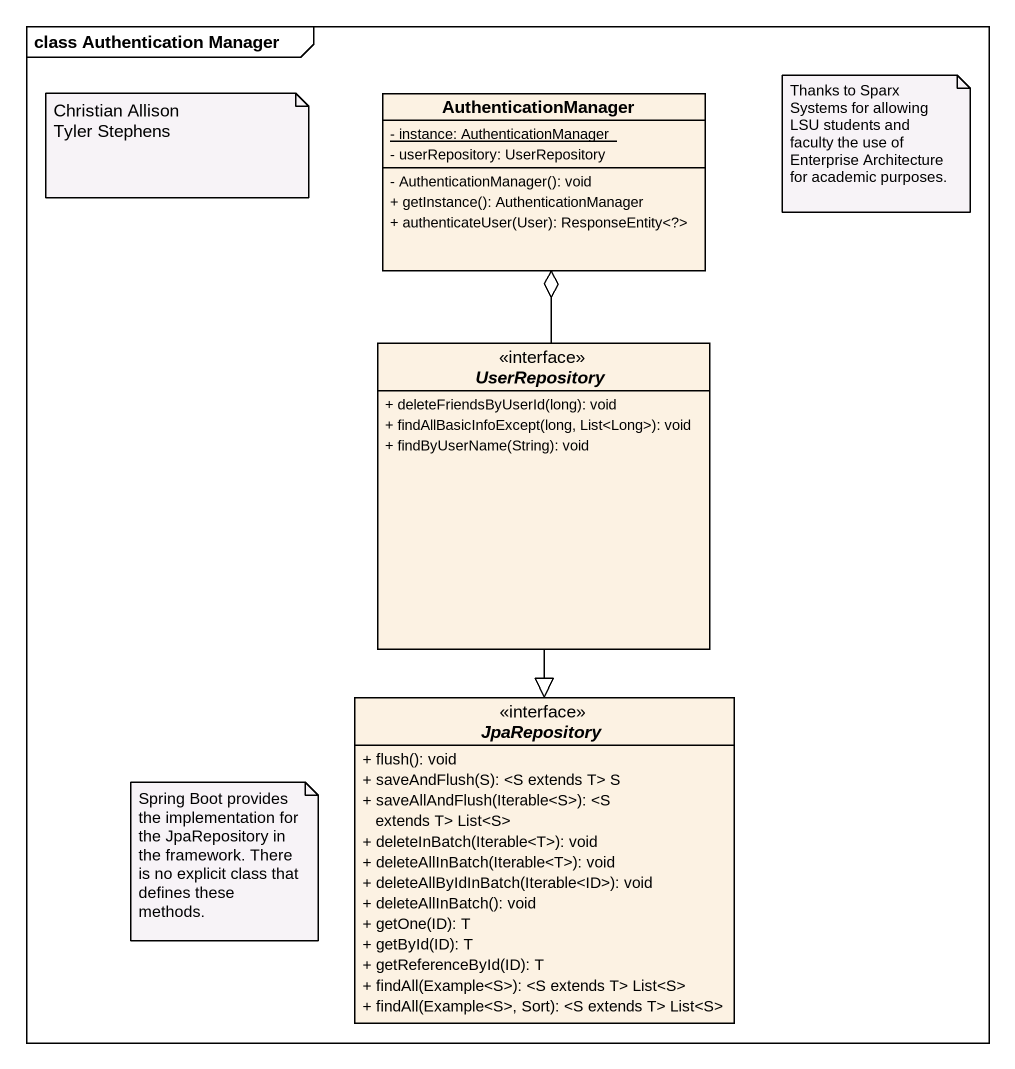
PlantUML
@startuml
mainframe class Authentication Manager
hide circle
hide empty members
skinparam classAttributeIconSize 0
class AuthenticationManager {
  {static} - instance: AuthenticationManager
  - userRepository: UserRepository
  - AuthenticationManager(): void
  + getInstance(): AuthenticationManager
  + authenticateUser(User): ResponseEntity<?>
}
interface UserRepository {
  + deleteFriendsByUserId(long): void
  + findAllBasicInfoExcept(long, List<Long>): void
  + findByUserName(String): void
}
interface JpaRepository {
  + flush(): void
  + saveAndFlush(S): ~<S extends T> S
  + saveAllAndFlush(Iterable~<S>): ~<S extends T> List~<S>
  + deleteInBatch(Iterable<T>): void
  + deleteAllInBatch(Iterable<T>): void
  + deleteAllByIdInBatch(Iterable<ID>): void
  + deleteAllInBatch(): void
  + getOne(ID): T
  + getById(ID): T
  + getReferenceById(ID): T
  + findAll(Example~<S>): ~<S extends T> List~<S>
  + findAll(Example~<S>, Sort): ~<S extends T> List~<S>
}
UserRepository -up-o AuthenticationManager
UserRepository --|> JpaRepository
note as N1
  Christian Allison
  Tyler Stephens
end note
note as N2
  Thanks to Sparx Systems for allowing LSU students and faculty the use of Enterprise Architecture for academic purposes.
end note
note as N3
  Spring Boot provides the implementation for the JpaRepository in the framework. There is no explicit class that defines these methods.
end note
@enduml
